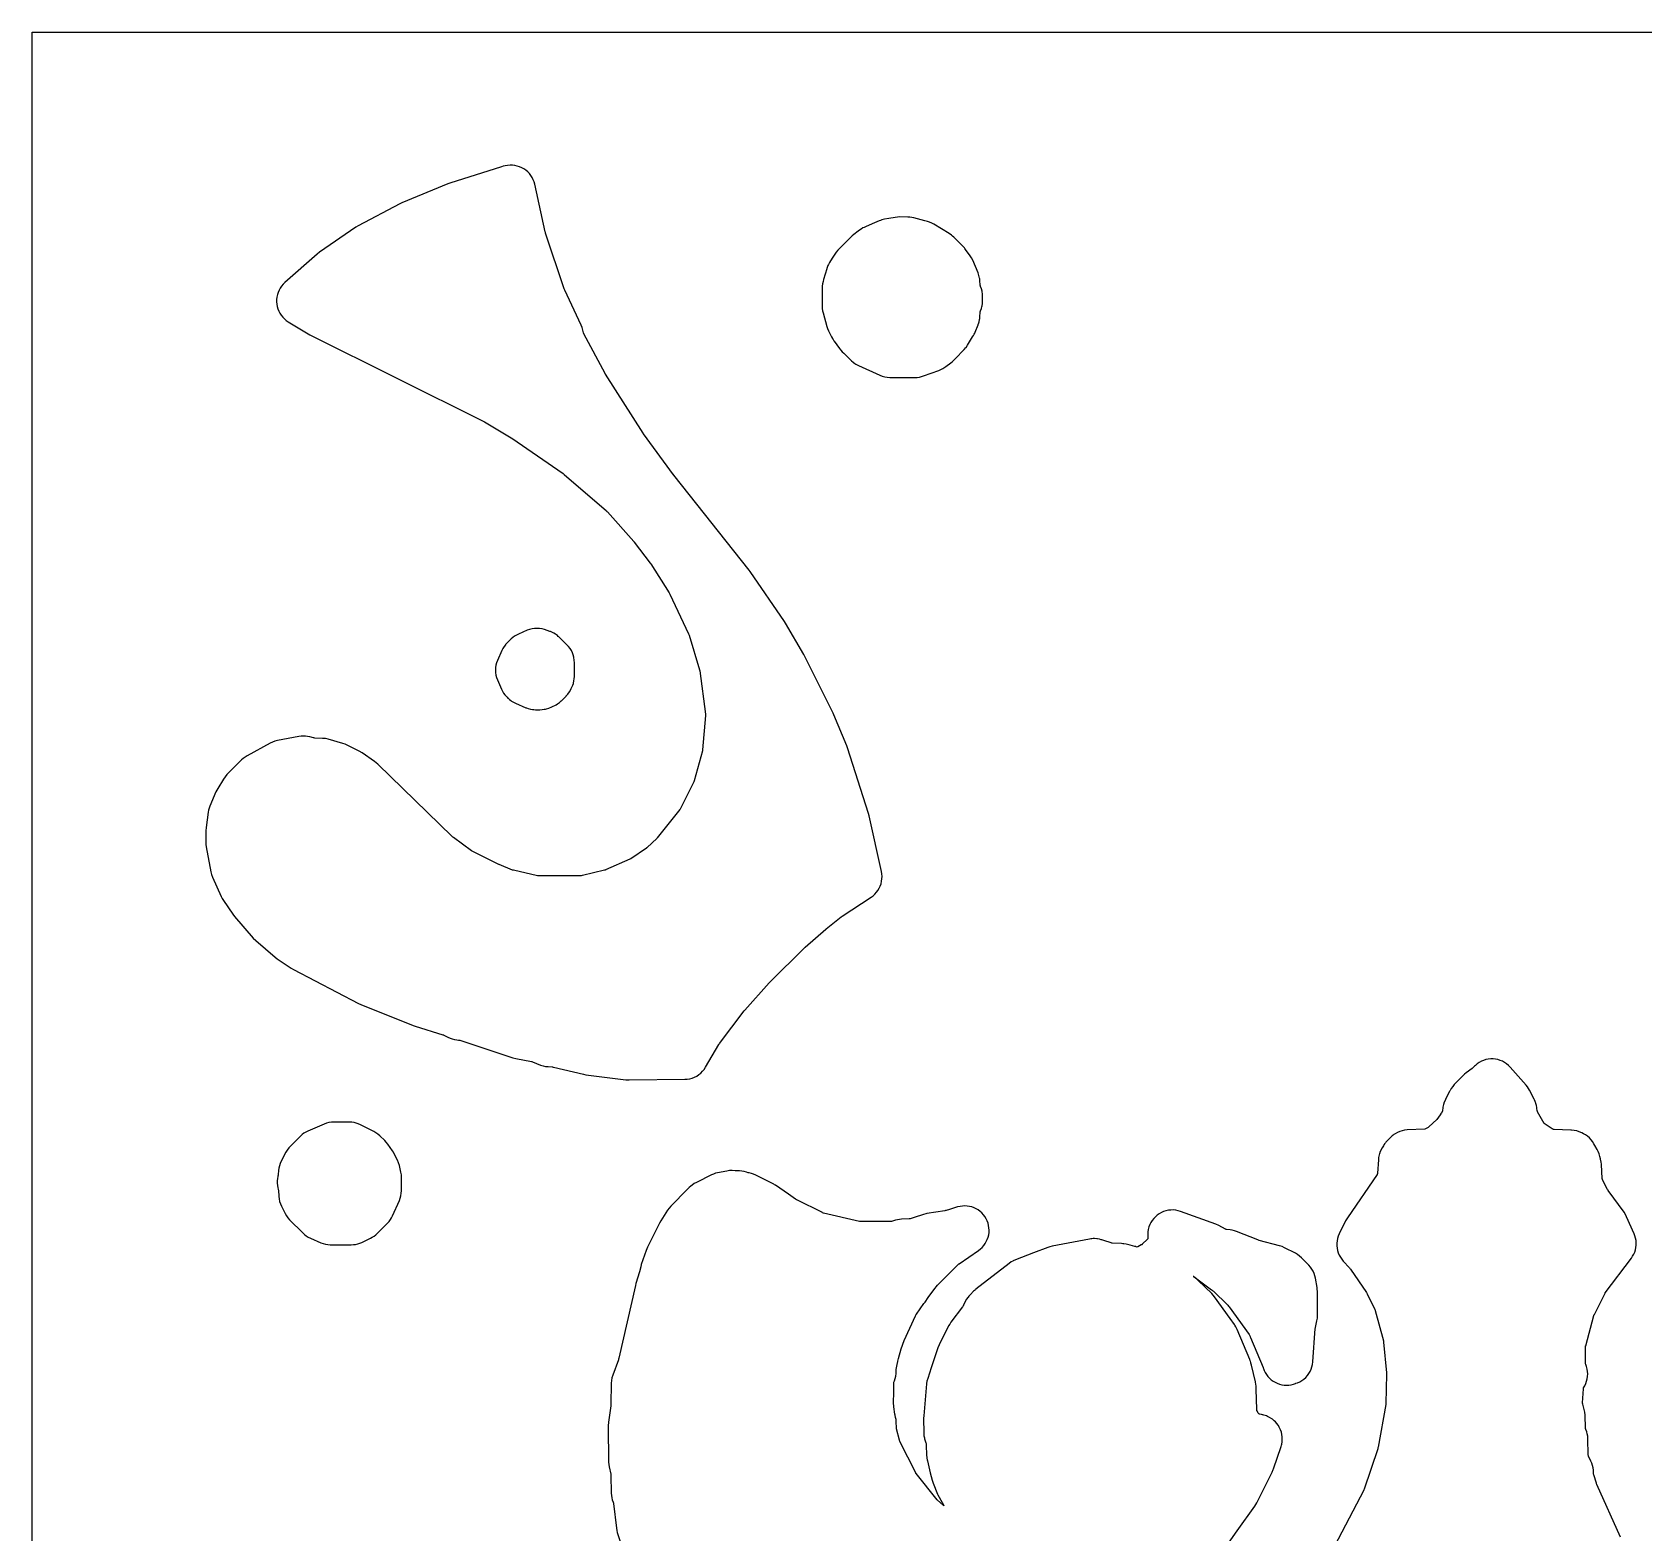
# Model space of a CAD drawing. Header units: millimetres. Extents: x 0 to 300, y 0 to 300.
# Drawn here: x 0 to 165.2, y 146.2 to 300 of the extents above; entities that cross this region are included whole.
import ezdxf

# ---------------------------------------------------------------- set-up
doc = ezdxf.new("R2010")
doc.units = ezdxf.units.MM
doc.layers.add('CUT', color=7, linetype='CONTINUOUS')

msp = doc.modelspace()

# ---------------------------------------------------------------- linework, layer by layer
at = {"layer": 'CUT'}
for points in [[(0.0501, 299.9994), (0.0614, 300), (299.9021, 300), (299.9192, 299.9992), (299.9606, 299.9971), (299.9634, 299.9386), (299.9634, 0.0614), (299.9606, 0.0029), (299.9192, 0.0008), (299.9021, 0), (0.0614, 0), (0.0501, 0.0006), (0.0029, 0.0029), (0.0006, 0.0501), (0, 0.0614), (0, 299.9386), (0.0006, 299.9499), (0.0029, 299.9971)], [(18.4838, 213.3917), (19.3755, 211.3861), (19.4735, 211.1896), (19.5883, 211.0024), (20.5464, 209.5842), (20.7362, 209.3379), (22.6545, 207.1446), (22.9121, 206.8899), (24.9038, 205.1878), (25.1215, 205.0215), (26.5431, 204.0541), (26.7944, 203.9038), (33.4525, 200.4348), (33.679, 200.3308), (39.0542, 198.1802), (39.2464, 198.1122), (42.0858, 197.237), (42.1018, 197.2317), (42.169, 197.2041), (42.1842, 197.1967), (42.6131, 196.9746), (42.8286, 196.8756), (43.0526, 196.7975), (43.2829, 196.741), (43.5176, 196.7065), (43.6871, 196.6898), (43.7076, 196.6872), (43.7952, 196.6687), (43.8151, 196.6627), (49.2544, 194.8662), (49.5701, 194.7844), (51.1765, 194.478), (51.1934, 194.4744), (51.2651, 194.4537), (51.2814, 194.4478), (52.1077, 194.1253), (52.3587, 194.0423), (52.617, 193.9863), (52.8799, 193.9579), (53.3086, 193.9344), (53.3255, 193.9331), (53.3977, 193.9226), (53.4142, 193.919), (56.4875, 193.1851), (56.7561, 193.1363), (60.8531, 192.6208), (61.1919, 192.6014), (66.8848, 192.6623), (67.141, 192.6782), (67.3942, 192.7203), (67.6419, 192.7882), (67.8812, 192.8811), (68.1097, 192.998), (68.3251, 193.1378), (68.5249, 193.2989), (68.7072, 193.4797), (68.87, 193.6782), (69.0116, 193.8924), (70.3806, 196.2144), (70.4164, 196.2714), (70.4554, 196.3263), (72.9823, 199.6797), (73.013, 199.7187), (73.0453, 199.7564), (75.5344, 202.5431), (75.5588, 202.5697), (75.5841, 202.5955), (79.184, 206.1656), (79.2113, 206.1918), (79.2394, 206.2171), (81.3318, 208.044), (81.3446, 208.0549), (81.3725, 208.0779), (82.9257, 209.3255), (82.9718, 209.3607), (83.0196, 209.3937), (85.9773, 211.3286), (86.1806, 211.4767), (86.368, 211.6444), (86.5375, 211.8302), (86.6876, 212.0321), (86.8166, 212.248), (86.9232, 212.4758), (87.0065, 212.7131), (87.0654, 212.9576), (87.0995, 213.2068), (87.1084, 213.4582), (87.092, 213.7092), (87.0504, 213.9572), (85.7912, 219.6878), (85.7305, 219.913), (83.5756, 226.6488), (83.5022, 226.8484), (82.1725, 230.0401), (82.1003, 230.1979), (79.154, 236.0831), (79.0778, 236.2239), (77.2062, 239.4315), (77.1085, 239.5857), (73.5909, 244.7144), (73.4887, 244.8529), (65.7649, 254.6018), (65.7558, 254.6135), (65.7367, 254.6388), (62.66, 258.8239), (62.6372, 258.8561), (62.6154, 258.889), (58.7571, 264.9392), (58.7332, 264.9784), (58.7107, 265.0184), (56.5375, 269.0861), (56.5298, 269.1014), (56.5153, 269.1357), (56.504, 269.1713), (56.5001, 269.1875), (56.4426, 269.4501), (56.3675, 269.7196), (56.2628, 269.9791), (54.583, 273.5504), (54.555, 273.6148), (54.5309, 273.6807), (52.6185, 279.4166), (52.6005, 279.4757), (52.5855, 279.5358), (51.5052, 284.4121), (51.4397, 284.6511), (51.3508, 284.8825), (51.2394, 285.104), (51.1067, 285.3133), (50.9538, 285.5085), (50.7824, 285.6875), (50.5941, 285.8487), (50.3908, 285.9905), (50.1744, 286.1114), (49.9472, 286.2103), (49.7112, 286.2862), (49.4689, 286.3384), (49.2226, 286.3664), (48.9747, 286.3698), (48.7278, 286.3486), (48.4841, 286.3031), (48.2864, 286.2559), (48.1158, 286.2087), (42.8017, 284.5353), (42.6022, 284.463), (37.8937, 282.5276), (37.6687, 282.4218), (33.4043, 280.1499), (33.1647, 280.0044), (29.4466, 277.4515), (29.2074, 277.265), (25.8887, 274.336), (25.7124, 274.1643), (25.5539, 273.9761), (25.4147, 273.7732), (25.296, 273.5576), (25.1991, 273.3314), (25.125, 273.0968), (25.0743, 272.856), (25.0475, 272.6113), (25.0448, 272.3653), (25.0664, 272.1201), (25.112, 271.8783), (25.1811, 271.6421), (25.2731, 271.4139), (25.3871, 271.1958), (25.522, 270.99), (25.6765, 270.7985), (25.849, 270.623), (26.038, 270.4654), (26.2415, 270.3271), (28.2676, 269.0918), (28.4532, 268.9892), (46.2788, 260.0978), (46.3199, 260.0764), (46.36, 260.0533), (49.0923, 258.414), (49.1237, 258.3945), (49.1545, 258.374), (54.4267, 254.7481), (54.4797, 254.7095), (54.5305, 254.668), (58.8491, 250.9369), (58.9071, 250.8834), (58.9614, 250.8261), (61.6521, 247.7938), (61.6823, 247.7584), (61.7111, 247.7219), (63.3365, 245.5741), (63.3642, 245.5359), (63.3904, 245.4966), (65.2882, 242.527), (65.3283, 242.4595), (65.3638, 242.3895), (67.2592, 238.3308), (67.2915, 238.2549), (67.3185, 238.1769), (68.4089, 234.6314), (68.4103, 234.6264), (68.4278, 234.5478), (68.4306, 234.5297), (69.0172, 230.0902), (69.0193, 230.0698), (69.0213, 229.9812), (69.0201, 229.9607), (68.7123, 226.435), (68.7104, 226.4184), (68.6978, 226.3474), (68.6938, 226.3312), (67.8637, 223.2658), (67.8583, 223.2478), (67.8294, 223.1721), (67.8215, 223.1551), (66.4579, 220.4308), (66.4487, 220.4136), (66.4034, 220.3426), (66.3917, 220.327), (64.0693, 217.4056), (64.0663, 217.4019), (64.017, 217.3483), (64.0052, 217.3368), (63.0256, 216.4272), (63.022, 216.424), (62.9646, 216.3779), (62.9509, 216.3682), (61.3411, 215.2769), (61.327, 215.2678), (61.2637, 215.2327), (61.2486, 215.2255), (58.7591, 214.1211), (58.7431, 214.1144), (58.672, 214.0904), (58.6552, 214.086), (56.3891, 213.5482), (56.3679, 213.5438), (56.2751, 213.5328), (56.2535, 213.5322), (51.9067, 213.5209), (51.8855, 213.5214), (51.7946, 213.5315), (51.7738, 213.5356), (49.3371, 214.088), (49.3322, 214.0892), (49.26, 214.1113), (49.2439, 214.1173), (47.8594, 214.6694), (47.8128, 214.6891), (47.7671, 214.7108), (45.1064, 216.0435), (45.1018, 216.0459), (45.0331, 216.0874), (45.0181, 216.0978), (43.172, 217.4458), (43.1059, 217.4977), (43.0436, 217.5541), (35.4263, 224.9667), (35.2668, 225.1091), (35.0957, 225.2374), (33.8067, 226.1204), (33.5156, 226.2921), (32.2705, 226.9173), (32.0586, 227.0117), (31.8388, 227.086), (30.3379, 227.517), (30.0507, 227.5815), (29.7579, 227.6117), (28.9693, 227.6465), (28.9494, 227.6479), (28.8644, 227.6607), (28.845, 227.6652), (28.4402, 227.7711), (28.2235, 227.8177), (28.0036, 227.8448), (27.7821, 227.8524), (27.5608, 227.8403), (27.3414, 227.8087), (25.1279, 227.3887), (24.8717, 227.3259), (24.6236, 227.2365), (24.3862, 227.1215), (22.0235, 225.8179), (21.8238, 225.6952), (21.6364, 225.5542), (21.463, 225.3963), (19.9585, 223.891), (19.7676, 223.6768), (19.6026, 223.4421), (19.011, 222.4889), (18.9134, 222.3168), (18.8297, 222.1375), (18.2068, 220.6524), (18.133, 220.4531), (18.0764, 220.2482), (18.0374, 220.0393), (17.813, 218.4698), (17.7878, 218.1318), (17.7804, 216.9636), (17.7909, 216.7189), (17.8252, 216.4764), (18.313, 213.936), (18.3828, 213.6589)], [(82.1708, 268.3555), (82.1977, 268.3154), (82.7408, 267.5713), (82.8417, 267.4446), (82.8721, 267.4064), (83.0168, 267.2532), (83.1779, 267.0966), (83.9811, 266.3151), (84.1292, 266.183), (84.1423, 266.1713), (84.1745, 266.1472), (84.3154, 266.0419), (84.429, 265.9714), (84.4989, 265.928), (84.6917, 265.8303), (86.8793, 264.838), (87.1261, 264.7414), (87.3817, 264.6716), (87.6433, 264.6292), (87.9078, 264.6147), (90.4872, 264.6103), (90.7073, 264.6197), (90.7149, 264.6207), (90.7162, 264.6207), (90.9349, 264.6496), (91.1502, 264.6976), (91.3605, 264.7643), (92.9142, 265.3345), (93.128, 265.4244), (93.3325, 265.5337), (93.526, 265.6616), (93.5269, 265.6622), (93.634, 265.7403), (94.1528, 266.1187), (94.3195, 266.2515), (94.4461, 266.3714), (94.4743, 266.398), (94.5907, 266.518), (95.5336, 267.4902), (95.6862, 267.6655), (95.7103, 267.6932), (95.8642, 267.9141), (96.3914, 268.7651), (96.4505, 268.8603), (96.4793, 268.9119), (96.4793, 268.912), (96.5617, 269.0596), (96.5999, 269.1458), (96.6542, 269.2681), (96.9462, 270.0163), (96.9718, 270.0819), (96.9839, 270.1185), (97.0532, 270.3273), (97.1051, 270.5628), (97.1089, 270.5799), (97.1126, 270.6125), (97.1381, 270.8368), (97.1663, 271.2938), (97.1682, 271.3147), (97.176, 271.3593), (97.1888, 271.4027), (97.1964, 271.4223), (97.2049, 271.4425), (97.2063, 271.4458), (97.2911, 271.6792), (97.345, 271.8911), (97.3523, 271.9198), (97.3609, 271.9771), (97.3893, 272.1654), (97.4018, 272.4134), (97.4022, 272.9677), (97.3974, 273.0669), (97.3904, 273.2123), (97.3719, 273.3378), (97.3547, 273.4546), (97.2955, 273.6922), (97.2133, 273.9228), (97.2122, 273.9255), (97.1943, 273.969), (97.1869, 273.9884), (97.1746, 274.0312), (97.167, 274.0751), (97.1652, 274.0957), (97.1408, 274.501), (97.1137, 274.7315), (97.1073, 274.7852), (97.0416, 275.0637), (96.9926, 275.1995), (96.9445, 275.3329), (96.3956, 276.618), (96.2766, 276.8598), (96.1321, 277.0874), (95.671, 277.7342), (95.5843, 277.8457), (95.5843, 277.8458), (95.5437, 277.898), (95.4031, 278.0507), (94.4641, 278.9897), (94.3332, 279.1057), (94.3331, 279.1057), (94.2359, 279.1917), (93.9849, 279.3644), (92.4005, 280.3172), (92.3523, 280.3433), (92.3522, 280.3433), (92.196, 280.4277), (91.982, 280.5186), (91.7606, 280.5893), (91.495, 280.6606), (90.3596, 280.9656), (90.1555, 281.0113), (89.9483, 281.0399), (89.9142, 281.0417), (89.7395, 281.051), (88.9194, 281.0603), (88.6815, 281.0517), (88.4454, 281.0205), (87.8016, 280.9038), (87.8015, 280.9038), (87.3454, 280.8212), (87.0727, 280.7558), (86.9486, 280.7109), (86.8091, 280.6604), (86.1006, 280.3578), (85.3946, 280.0563), (85.2697, 279.9944), (85.143, 279.9317), (84.9811, 279.8274), (84.9069, 279.7797), (84.6628, 279.6023), (84.6628, 279.6022), (84.6627, 279.6022), (84.2041, 279.269), (84.042, 279.1407), (83.896, 279.004), (83.891, 278.9993), (83.7583, 278.8644), (82.5869, 277.673), (82.4075, 277.4696), (82.3896, 277.4442), (82.2512, 277.248), (81.9962, 276.8411), (81.7171, 276.396), (81.6016, 276.1909), (81.5483, 276.071), (81.5059, 275.9758), (81.439, 275.7767), (81.4309, 275.7526), (81.1151, 274.6431), (81.0604, 274.451), (81.0568, 274.4386), (81.0039, 274.2134), (80.972, 273.9843), (80.9613, 273.7533), (80.962, 271.8959), (80.9725, 271.6676), (81.0039, 271.4412), (81.0557, 271.2186), (81.4441, 269.8408), (81.5197, 269.6145), (81.6165, 269.3964), (81.9321, 268.7684), (81.9832, 268.6667), (82.0083, 268.6215), (82.0832, 268.4866)], [(47.488, 234.3549), (47.5263, 234.1011), (47.5904, 233.8526), (47.6796, 233.612), (48.0882, 232.6631), (48.1901, 232.4538), (48.3111, 232.2549), (48.45, 232.0681), (48.6057, 231.895), (48.6064, 231.8943), (48.6633, 231.8367), (48.7539, 231.745), (48.8222, 231.6821), (48.9306, 231.5825), (49.0532, 231.4897), (49.1221, 231.4377), (49.3216, 231.315), (49.3266, 231.3119), (49.3382, 231.3062), (49.5422, 231.2063), (50.6001, 230.7499), (50.6619, 230.7269), (50.8384, 230.6612), (51.0845, 230.5971), (51.2824, 230.5666), (51.3358, 230.5584), (51.4002, 230.5551), (51.5897, 230.5454), (51.8033, 230.5453), (51.8034, 230.5453), (52.0134, 230.5453), (52.2508, 230.5565), (52.4861, 230.5902), (52.6134, 230.621), (52.7171, 230.6461), (52.9417, 230.7237), (53.2524, 230.8478), (53.3983, 230.9062), (53.5781, 230.9888), (53.6284, 231.0119), (53.7041, 231.0565), (53.8466, 231.1403), (54.0507, 231.2902), (54.2311, 231.4532), (54.2385, 231.4599), (54.7225, 231.9439), (54.7416, 231.9652), (54.9077, 232.1509), (55.0687, 232.3771), (55.2037, 232.6198), (55.2504, 232.716), (55.3194, 232.8582), (55.3841, 233.0085), (55.4093, 233.0669), (55.4635, 233.233), (55.4798, 233.283), (55.5305, 233.5046), (55.5604, 233.7274), (55.5608, 233.7298), (55.5705, 233.9569), (55.5703, 234.0218), (55.5664, 235.4259), (55.56, 235.5486), (55.5534, 235.6744), (55.5241, 235.8653), (55.5157, 235.9204), (55.4537, 236.1614), (55.3681, 236.395), (55.2597, 236.619), (55.1295, 236.8311), (54.9789, 237.0292), (54.8094, 237.2113), (53.9921, 238.0062), (53.9196, 238.0706), (53.8249, 238.1548), (53.6451, 238.2879), (53.4541, 238.4044), (53.2535, 238.5033), (53.1308, 238.5508), (53.0449, 238.584), (52.5167, 238.7613), (52.5163, 238.7614), (52.2653, 238.8314), (52.0084, 238.8748), (51.7484, 238.8913), (51.4881, 238.8806), (51.2304, 238.8429), (50.9779, 238.7786), (50.7335, 238.6884), (49.8467, 238.3073), (49.8451, 238.3065), (49.8402, 238.3044), (49.6349, 238.2049), (49.4395, 238.0871), (49.2557, 237.952), (49.085, 237.8007), (48.7112, 237.4377), (48.5506, 237.2663), (48.5249, 237.2331), (48.5032, 237.2097), (48.3594, 237.0213), (48.2342, 236.8202), (48.1285, 236.6082), (47.6881, 235.6087), (47.5968, 235.3688), (47.5306, 235.1209), (47.4901, 234.8674), (47.4759, 234.6112)], [(25.1373, 181.7696), (25.1824, 181.5368), (25.2182, 181.3893), (25.2219, 181.3724), (25.2328, 181.2988), (25.2342, 181.2816), (25.2688, 180.6551), (25.2964, 180.3978), (25.3505, 180.1447), (25.4305, 179.8985), (25.5355, 179.662), (25.9253, 178.8936), (26.0545, 178.6689), (26.2061, 178.4587), (26.3788, 178.2653), (27.7243, 176.9071), (27.9014, 176.7448), (28.0932, 176.6002), (28.298, 176.4747), (28.5139, 176.3694), (29.5775, 175.9127), (29.8129, 175.8253), (30.056, 175.762), (30.3042, 175.7234), (30.555, 175.7099), (32.6942, 175.7023), (32.9176, 175.7115), (33.1392, 175.7406), (33.3574, 175.7894), (33.5703, 175.8575), (33.7763, 175.9443), (34.6669, 176.3676), (34.8574, 176.4684), (35.0384, 176.5852), (35.2087, 176.7172), (35.367, 176.8633), (36.42, 177.9228), (36.573, 178.0914), (36.71, 178.2733), (36.8298, 178.4668), (36.9316, 178.6704), (37.6312, 180.2457), (37.7232, 180.4852), (37.7901, 180.7329), (37.8313, 180.9862), (37.8463, 181.2424), (37.8558, 182.5672), (37.8402, 182.8647), (37.7894, 183.1581), (37.6324, 183.8251), (37.549, 184.1049), (37.4335, 184.3732), (37.1039, 185.0303), (37.0153, 185.1917), (36.9151, 185.3462), (36.4354, 186.0291), (36.2908, 186.2157), (36.1291, 186.3877), (35.6281, 186.8731), (35.4366, 187.0406), (35.2291, 187.1878), (35.0076, 187.3131), (33.6343, 188.0006), (33.4247, 188.0937), (33.2075, 188.1673), (32.9845, 188.2206), (32.7575, 188.2532), (32.5285, 188.265), (30.923, 188.2735), (30.6654, 188.2615), (30.4105, 188.2231), (30.1609, 188.1587), (29.9192, 188.0689), (28.2588, 187.3523), (28.0503, 187.2507), (27.8522, 187.1301), (27.6661, 186.9918), (27.4937, 186.8367), (26.4618, 185.8189), (26.2853, 185.6255), (26.1299, 185.4147), (25.9975, 185.1887), (25.5255, 184.2773), (25.4198, 184.0448), (25.3384, 183.8027), (25.282, 183.5536), (25.2514, 183.3001), (25.2239, 182.9025), (25.2234, 182.897), (25.2156, 182.846), (25.1907, 182.7457), (25.1908, 182.7456), (25.1808, 182.7116), (25.1364, 182.4787), (25.1143, 182.2426), (25.1146, 182.0056)]]:
    msp.add_lwpolyline(points, close=True, dxfattribs=at)
for points in [[(162.812, 145.726), (160.3769, 151.1396), (160.3513, 151.201), (160.3292, 151.2637), (160.053, 152.1226), (160.0515, 152.1276), (160.0401, 152.176), (160.0364, 152.2015), (160.0344, 152.2245), (160.0131, 152.5776), (159.9863, 152.822), (159.9356, 153.0625), (159.8615, 153.2969), (159.7647, 153.5229), (159.5248, 154.0149), (159.5165, 154.033), (159.502, 154.0733), (159.4963, 154.1158), (159.4952, 154.1358), (159.4494, 155.846), (159.4322, 156.0798), (159.3931, 156.3109), (159.3326, 156.5373), (159.2511, 156.757), (159.2411, 156.7806), (159.2347, 156.7967), (159.2234, 156.8322), (159.2188, 156.8687), (159.2178, 156.8862), (159.1734, 158.2248), (159.1452, 158.5253), (159.081, 158.8201), (158.9262, 159.3695), (158.9212, 159.3892), (158.914, 159.4324), (158.9115, 159.4762), (158.9119, 159.4966), (158.9861, 160.9428), (158.9873, 160.9598), (158.9925, 160.9961), (159.0074, 161.0298), (159.0152, 161.0445), (159.1247, 161.2416), (159.2367, 161.4696), (159.325, 161.7079), (159.3886, 161.9538), (159.427, 162.205), (159.4396, 162.4587), (159.4265, 162.7124), (159.3876, 162.9635), (159.3235, 163.2093), (159.2441, 163.4225), (159.2248, 163.4793), (159.22, 163.5223), (159.2194, 163.5424), (159.2133, 165.236), (159.2136, 165.2528), (159.2167, 165.2891), (159.2231, 165.3251), (159.2271, 165.341), (160.0717, 168.4473), (160.0772, 168.4655), (160.1066, 168.542), (160.1147, 168.5591), (161.1783, 170.6666), (161.1809, 170.6716), (161.2253, 170.7438), (161.2364, 170.7595), (163.9068, 174.3222), (164.0419, 174.5218), (164.1572, 174.7335), (164.2515, 174.9554), (164.324, 175.1853), (164.3741, 175.4211), (164.4012, 175.6606), (164.4051, 175.9016), (164.3857, 176.1419), (164.3434, 176.3792), (164.2783, 176.6114), (164.1912, 176.8361), (163.421, 178.5707), (163.3021, 178.8047), (163.1592, 179.0249), (161.5237, 181.2777), (161.5208, 181.2818), (161.481, 181.3463), (161.4728, 181.3615), (160.9613, 182.3666), (160.953, 182.3839), (160.9382, 182.4222), (160.9315, 182.4628), (160.9298, 182.4818), (160.8406, 183.9263), (160.8068, 184.2094), (160.7897, 184.2811), (160.754, 184.4942), (160.6868, 184.7392), (160.5962, 185.014), (160.5056, 185.2485), (160.3918, 185.4728), (160.1679, 185.864), (160.0731, 186.0581), (159.9411, 186.2712), (159.7884, 186.4701), (159.6165, 186.6526), (159.4273, 186.8171), (159.2224, 186.9617), (159.0042, 187.0851), (158.8197, 187.1775), (158.5734, 187.2848), (158.3171, 187.3649), (158.0536, 187.4172), (157.7861, 187.4408), (157.7472, 187.4422), (157.7023, 187.4461), (155.9831, 187.5119), (155.9759, 187.5123), (155.9474, 187.5231), (155.9343, 187.5295), (155.8016, 187.5984), (154.9757, 188.1468), (154.2982, 189.3313), (154.2895, 189.3474), (154.2796, 189.3695), (154.2716, 189.3913), (154.2646, 189.4216), (154.2618, 189.4397), (154.2271, 189.7072), (154.2192, 189.768), (154.2186, 189.7727), (154.1818, 189.9847), (154.127, 190.1927), (154.07, 190.3516), (154.0669, 190.3615), (154.0646, 190.3666), (154.0544, 190.3952), (153.977, 190.5639), (153.9518, 190.6205), (153.4816, 191.5356), (153.379, 191.7163), (153.2617, 191.8879), (153.1306, 192.0491), (151.4841, 193.9107), (151.3104, 194.0884), (151.12, 194.2479), (150.9147, 194.3878), (150.6966, 194.5066), (150.4677, 194.6032), (150.2304, 194.6766), (149.9869, 194.726), (149.7397, 194.7511), (149.4913, 194.7515), (149.2441, 194.7272), (149.0005, 194.6786), (148.7629, 194.606), (148.5337, 194.5101), (148.3152, 194.392), (148.1094, 194.2528), (147.9185, 194.0939), (147.8384, 194.0125), (147.7981, 193.977), (147.7692, 193.949), (147.5797, 193.7729), (146.9778, 193.3306), (146.8135, 193.1989), (146.6609, 193.0538), (145.7594, 192.1214), (145.5968, 191.9356), (145.4532, 191.7348), (145.3302, 191.5207), (145.3169, 191.4946), (145.2772, 191.4243), (145.2761, 191.4222), (144.8681, 190.6184), (144.8426, 190.5681), (144.7355, 190.3262), (144.6546, 190.0743), (144.6007, 189.8153), (144.5345, 189.3834), (144.5327, 189.3728), (144.4676, 189.2459), (144.4366, 189.202), (144.4252, 189.186), (144.3041, 189.0147), (143.9806, 188.5571), (143.1402, 187.783), (143.0757, 187.7343), (142.7369, 187.5609), (140.9137, 187.4708), (140.6577, 187.4448), (140.4058, 187.3928), (140.1605, 187.3151), (139.9245, 187.2125), (139.7003, 187.0863), (139.629, 187.0359), (139.5788, 187.0048), (139.4959, 186.9418), (139.4902, 186.9377), (139.4876, 186.9354), (139.3903, 186.8615), (139.2162, 186.701), (138.9727, 186.4543), (138.9097, 186.3931), (138.7538, 186.2275), (138.7024, 186.1618), (138.7019, 186.1613), (138.7012, 186.1603), (138.6137, 186.0485), (138.5572, 185.9609), (138.5526, 185.9547), (138.5485, 185.9475), (138.4903, 185.8574), (138.3535, 185.6227), (138.2116, 185.3393), (138.2031, 185.3192), (138.1425, 185.1525), (138.1421, 185.1517), (138.1414, 185.1496), (138.1142, 185.0746), (138.1065, 185.0439), (138.0619, 184.909), (138.0069, 184.6594), (137.9777, 184.4055), (137.8906, 183.0361), (137.8888, 183.0163), (137.8815, 182.9741), (137.8613, 182.9363), (137.8504, 182.9195), (134.8015, 178.457), (134.6169, 178.1391), (133.9698, 176.8069), (133.8723, 176.5779), (133.7981, 176.3404), (133.7479, 176.0966), (133.7221, 175.8491), (133.7211, 175.6002), (133.7449, 175.3525), (133.7931, 175.1083), (133.8654, 174.8702), (133.961, 174.6404), (134.079, 174.4213), (134.2182, 174.215), (134.3772, 174.0235), (135.0078, 173.3368), (135.0638, 173.2712), (135.115, 173.2017), (136.7484, 170.8036), (136.7931, 170.7328), (136.8327, 170.659), (137.6149, 169.0696), (137.6226, 169.0529), (137.6504, 168.9788), (137.6556, 168.9612), (138.4948, 165.8352), (138.496, 165.83), (138.5108, 165.75), (138.513, 165.7316), (138.8079, 162.5867), (138.8124, 162.5167), (138.8127, 162.4466), (138.7397, 159.4259), (138.7395, 159.4212), (138.7325, 159.3485), (138.7299, 159.3322), (137.9559, 154.9644), (137.9376, 154.879), (137.913, 154.7953), (136.528, 150.6436), (136.5263, 150.6388), (136.4961, 150.5671), (136.4883, 150.5512), (133.4756, 144.8098)], [(122.6043, 145.1177), (123.4941, 146.3625), (125.3117, 148.9054), (125.4184, 149.0676), (125.5121, 149.2376), (127.0936, 152.388), (127.2078, 152.6628), (127.2306, 152.7177), (127.9989, 155.0182), (128.0347, 155.1463), (128.0656, 155.257), (128.1084, 155.5013), (128.1268, 155.7486), (128.1206, 155.9965), (128.0899, 156.2426), (128.0349, 156.4844), (127.9563, 156.7195), (127.8852, 156.8779), (127.8547, 156.9458), (127.8169, 157.0116), (127.7313, 157.1608), (127.7031, 157.2003), (127.5871, 157.3626), (127.4236, 157.5491), (127.3022, 157.6627), (127.2425, 157.7185), (127.1157, 157.8155), (127.0455, 157.8691), (126.8346, 157.9994), (126.6117, 158.1082), (126.494, 158.1519), (126.3792, 158.1944), (126.2431, 158.23), (126.1393, 158.2572), (126.0888, 158.2677), (125.9891, 158.2886), (125.9849, 158.2898), (125.9848, 158.2898), (125.9704, 158.2939), (125.7883, 158.3512), (125.7474, 158.3641), (125.7348, 158.3684), (125.7287, 158.3705), (125.6915, 158.3865), (125.6806, 158.4041), (125.6701, 158.4208), (125.661, 158.4384), (125.5458, 158.673), (125.537, 158.6922), (125.5221, 158.7332), (125.5207, 158.7439), (125.5163, 158.7763), (125.516, 158.781), (125.5151, 158.7974), (125.456, 160.9025), (125.4498, 161.1214), (125.4414, 161.2244), (125.4284, 161.3854), (125.3791, 161.6457), (124.9605, 163.3559), (124.9072, 163.5733), (124.8941, 163.6191), (124.8545, 163.7579), (124.8365, 163.8061), (124.7877, 163.9379), (123.5077, 167.0192), (123.3832, 167.2762), (123.2614, 167.4684), (123.2303, 167.5174), (122.7857, 168.1371), (121.1815, 170.3732), (121.0436, 170.5483), (120.8907, 170.7104), (120.2222, 171.3588), (120.2222, 171.3589), (119.4775, 172.0811), (119.306, 172.2257), (119.2113, 172.3055), (119.0255, 172.4412), (119.002, 172.4602), (119.0418, 172.4358), (119.0554, 172.4268), (119.0976, 172.3973), (120.8868, 171.0908), (120.9553, 171.037), (121.0096, 170.9912), (121.0742, 170.9328), (122.5014, 169.5485), (122.5405, 169.5088), (122.5527, 169.496), (122.6254, 169.4116), (122.6363, 169.3978), (122.6698, 169.3532), (124.7187, 166.4973), (124.7587, 166.4381), (124.7708, 166.419), (124.8402, 166.2943), (124.85, 166.274), (124.8793, 166.2089), (126.1586, 163.1291), (126.1762, 163.0845), (126.1815, 163.0702), (126.1948, 163.0297), (126.2803, 162.8059), (126.3868, 162.5912), (126.5134, 162.3878), (126.6589, 162.1974), (126.822, 162.0218), (127.0011, 161.8626), (127.1946, 161.7213), (127.4008, 161.5992), (127.6177, 161.4974), (127.8434, 161.4168), (128.0757, 161.3582), (128.3126, 161.3221), (128.5518, 161.3088), (128.7913, 161.3185), (129.0287, 161.3511), (129.2619, 161.4063), (129.4887, 161.4835), (129.5304, 161.5), (129.6881, 161.5539), (129.9186, 161.6598), (130.1372, 161.7886), (130.3416, 161.9388), (130.5298, 162.109), (130.6997, 162.2974), (130.8497, 162.502), (130.9781, 162.7207), (131.0837, 162.9514), (131.1654, 163.1916), (131.2224, 163.4388), (131.254, 163.6905), (131.5088, 167.1225), (131.5092, 167.1273), (131.52, 167.2001), (131.5234, 167.2165), (131.6802, 167.8964), (131.7292, 168.1851), (131.7441, 168.4776), (131.7253, 170.9346), (131.7161, 171.131), (131.6914, 171.326), (131.5361, 172.2592), (131.4812, 172.5091), (131.4011, 172.7521), (131.2965, 172.9856), (131.1687, 173.2072), (131.0188, 173.4145), (130.8486, 173.6055), (130.0983, 174.3651), (129.9051, 174.5412), (129.6947, 174.6962), (129.4692, 174.8283), (128.3637, 175.4008), (128.1134, 175.5134), (127.8524, 175.5979), (125.7547, 176.1518), (125.6854, 176.1723), (125.6174, 176.1971), (123.4335, 177.0682), (123.2226, 177.1416), (123.006, 177.1959), (122.7854, 177.2306), (122.4162, 177.2719), (122.399, 177.2743), (122.3623, 177.2818), (122.3281, 177.2959), (122.3123, 177.3037), (121.6198, 177.6658), (121.3152, 177.8001), (117.6942, 179.1163), (117.4536, 179.1902), (117.2069, 179.2396), (116.9564, 179.264), (116.7047, 179.263), (116.4545, 179.2368), (116.2081, 179.1855), (115.9681, 179.1097), (115.737, 179.0101), (115.517, 178.8879), (115.3105, 178.7441), (115.1194, 178.5803), (114.9458, 178.3981), (114.7914, 178.1994), (114.6577, 177.9862), (114.5462, 177.7606), (114.4579, 177.525), (114.3937, 177.2816), (114.3544, 177.0331), (114.3402, 176.7818), (114.3377, 176.377), (114.3372, 176.3591), (114.3333, 176.321), (114.3091, 176.2913), (114.2968, 176.2783), (113.7713, 175.7471), (113.7578, 175.7342), (113.727, 175.7087), (113.6937, 175.6863), (113.6775, 175.6771), (113.3258, 175.4881), (113.2693, 175.4614), (113.1577, 175.4925), (113.1224, 175.5027), (113.1129, 175.5055), (113.1021, 175.5086), (113.0683, 175.5184), (113.0221, 175.5318), (112.5458, 175.6486), (112.1333, 175.7498), (111.8988, 175.7956), (111.7995, 175.8053), (111.6609, 175.8188), (110.6977, 175.8663), (110.6911, 175.8667), (110.6797, 175.8676), (110.663, 175.8699), (110.6427, 175.8728), (110.6061, 175.8814), (110.5894, 175.8866), (109.825, 176.1418), (109.6334, 176.2058), (109.5809, 176.2203), (109.3869, 176.2743), (109.1761, 176.3101), (109.1347, 176.3172), (108.8794, 176.3341), (108.7576, 176.3297), (108.6237, 176.3249), (108.4975, 176.3073), (108.3703, 176.2896), (104.5325, 175.5527), (104.317, 175.5013), (104.1069, 175.4311), (102.6155, 174.8578), (100.7798, 174.1522), (100.5568, 174.0537), (100.5213, 174.0337), (100.3444, 173.934), (100.1447, 173.7942), (96.7324, 171.1479), (96.671, 171.0934), (96.4862, 170.9295), (96.1743, 170.6138), (96.0971, 170.5358), (95.9995, 170.4259), (95.92, 170.3363), (95.8927, 170.298), (95.7651, 170.119), (95.6343, 169.8865), (95.444, 169.5015), (95.4045, 169.4216), (95.4036, 169.42), (95.3959, 169.4051), (95.3555, 169.3397), (95.3446, 169.3246), (94.1646, 167.7595), (94.0366, 167.5728), (93.926, 167.3752), (92.9648, 165.4587), (92.8275, 165.1277), (92.1427, 163.071), (91.7861, 162.0002), (91.7103, 161.7191), (91.6733, 161.4684), (91.6678, 161.431), (91.3798, 158.18), (91.3702, 157.9326), (91.3867, 156.3867), (91.3921, 156.3024), (91.4036, 156.1221), (91.4397, 155.9118), (91.4484, 155.8608), (91.4592, 155.8227), (91.5206, 155.6058), (91.5975, 155.3808), (91.6198, 155.3152), (91.6204, 155.3135), (91.6257, 155.2965), (91.635, 155.257), (91.6403, 155.2168), (91.6414, 155.1972), (91.6768, 154.0881), (91.6893, 153.9414), (91.6991, 153.8252), (91.7339, 153.6448), (91.7491, 153.566), (92.0542, 152.336), (92.2412, 151.5824), (92.347, 151.2545), (92.8025, 150.1176), (92.8349, 150.0502), (92.9451, 149.8203), (93.4255, 148.9678), (93.4466, 148.9257), (93.4098, 148.9551), (92.7502, 149.5358), (90.5956, 152.2524), (90.5839, 152.2679), (90.5511, 152.3194), (88.9374, 155.5351), (88.9287, 155.5537), (88.8977, 155.6371), (88.8922, 155.657), (88.5993, 156.8245), (88.5951, 156.8432), (88.5833, 156.9251), (88.582, 156.9443), (88.5565, 157.5533), (88.5363, 157.7824), (88.4951, 158.0087), (88.4334, 158.2303), (88.3992, 158.3199), (88.3009, 159.0755), (88.2988, 159.1366), (88.2986, 159.1416), (88.2985, 159.1453), (88.2876, 159.4542), (88.2973, 160.6215), (88.2993, 160.7642), (88.2998, 160.7993), (88.3029, 161.0146), (88.3109, 161.5786), (88.3184, 161.6052), (88.3241, 161.6211), (88.3768, 161.7596), (88.4539, 161.9975), (88.5069, 162.2419), (88.5352, 162.4904), (88.5624, 162.9189), (88.659, 163.4129), (88.722, 163.7351), (88.7257, 163.7539), (88.784, 164.0523), (89.0592, 165.0193), (89.3794, 165.8726), (90.5401, 168.427), (90.5648, 168.4763), (90.5797, 168.5032), (90.5853, 168.5125), (90.5855, 168.5129), (90.5928, 168.525), (90.6025, 168.5413), (90.6326, 168.5862), (91.4026, 169.6667), (91.5173, 169.8276), (91.8396, 170.2799), (92.4202, 171.0946), (92.7799, 171.5477), (94.9815, 173.7501), (94.9946, 173.7595), (96.9885, 175.1208), (97.1833, 175.2682), (97.3628, 175.4339), (97.5252, 175.6164), (97.669, 175.8138), (97.7929, 176.0243), (97.8957, 176.2459), (97.9763, 176.4765), (98.034, 176.7138), (98.0684, 176.9557), (98.0789, 177.1997), (98.0656, 177.4436), (98.0285, 177.6851), (97.9681, 177.9217), (97.8848, 178.1514), (97.7795, 178.3718), (97.6533, 178.5809), (97.5072, 178.7767), (97.3427, 178.9573), (97.1614, 179.1209), (96.9649, 179.2661), (96.7553, 179.3914), (96.5344, 179.4957), (96.3043, 179.5779), (96.0674, 179.6373), (95.8258, 179.6733), (95.5818, 179.6855), (95.3378, 179.6738), (95.0962, 179.6384), (94.8591, 179.5796), (94.8426, 179.5747), (94.0056, 179.323), (93.6783, 179.2246), (93.6044, 179.2049), (93.5295, 179.19), (91.7059, 178.8886), (91.5983, 178.8629), (91.363, 178.8067), (90.4022, 178.5043), (89.9917, 178.3751), (89.9865, 178.3736), (89.9362, 178.3622), (89.9187, 178.3599), (89.9097, 178.3587), (89.8998, 178.358), (89.8859, 178.357), (89.106, 178.3221), (89.1032, 178.322), (88.891, 178.3034), (88.6812, 178.2669), (88.4753, 178.2126), (88.0664, 178.0859), (88.0481, 178.0808), (88.0082, 178.0727), (87.9676, 178.0687), (87.9486, 178.0682), (84.8024, 178.0759), (81.1145, 178.9451), (81.0934, 178.9508), (81.0046, 178.983), (80.9848, 178.9922), (78.3724, 180.3006), (78.3354, 180.3209), (78.2981, 180.3412), (78.2269, 180.387), (77.5167, 180.8797), (77.5166, 180.8797), (76.1883, 181.8013), (76.094, 181.8572), (76.0355, 181.8938), (76.0139, 181.9046), (75.8806, 181.9836), (74.1669, 182.8399), (73.9428, 182.9384), (73.7101, 183.0146), (73.4711, 183.0677), (73.3784, 183.0835), (73.2094, 183.1492), (72.98, 183.2139), (72.7456, 183.2565), (72.5081, 183.2766), (72.0677, 183.2928), (72.0636, 183.2932), (72.0536, 183.2933), (71.7527, 183.3043), (71.4663, 183.2984), (71.1824, 183.2598), (70.2531, 183.0785), (70.0316, 183.0247), (69.8159, 182.9509), (69.6078, 182.8578), (68.093, 182.0954), (67.8633, 181.9641), (67.6486, 181.8092), (67.5204, 181.6941), (67.3487, 181.5649), (67.1707, 181.4017), (65.4452, 179.6592), (65.2699, 179.4624), (65.1162, 179.2483), (64.4186, 178.1588), (64.2854, 177.9238), (63.0493, 175.4382), (62.9842, 175.2808), (62.9832, 175.2788), (62.9823, 175.2763), (62.9174, 175.1194), (62.4308, 173.6676), (62.3694, 173.4529), (62.2431, 172.9231), (61.8697, 171.7145), (61.8202, 171.5295), (60.1262, 164.0603), (60.1071, 163.9868), (60.0832, 163.9146), (59.5014, 162.3237), (59.4213, 162.0607), (59.3706, 161.7904), (59.3499, 161.5162), (59.3047, 159.3101), (59.3014, 159.2425), (59.2943, 159.1752), (59.0682, 157.4982), (59.0459, 157.1402), (59.0818, 153.4152), (59.0963, 153.1694), (59.1349, 152.9262), (59.2923, 152.1755), (59.2955, 152.1583), (59.304, 152.083), (59.3048, 152.0654), (59.3416, 150.2342), (59.3573, 150.0005), (59.3948, 149.7693), (59.4538, 149.5426), (59.5337, 149.3224), (59.5498, 149.2838), (59.5626, 149.2449), (59.5715, 149.2049), (59.5742, 149.186), (59.8708, 146.6455), (59.9087, 146.4148), (59.968, 146.1887), (60.3827, 144.8637)]]:
    msp.add_lwpolyline(points, dxfattribs=at)

doc.saveas('drawing.dxf')
